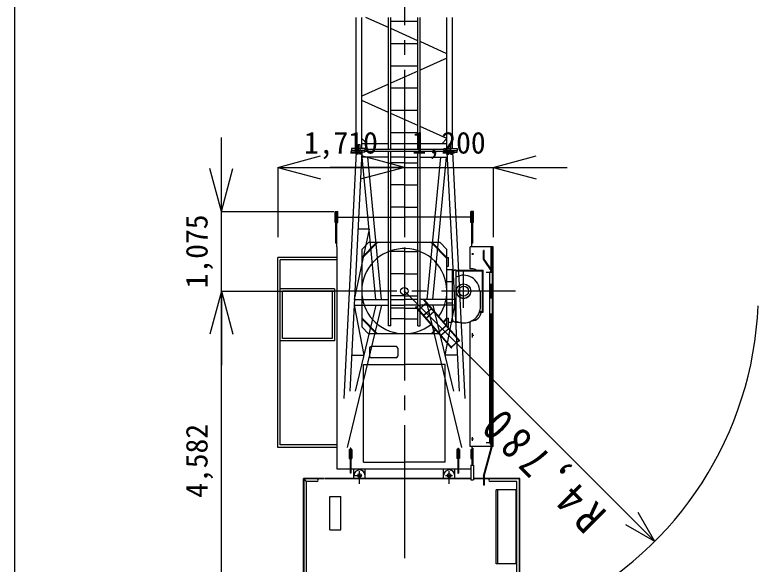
# Model space of a CAD drawing. Units: millimetres, scale not verified. Extents: x -1018044 to 39892, y -408708 to 2166079.
# Drawn here: x -40934 to -30900, y -13644 to -6225 of the extents above; entities that cross this region are included whole.
import ezdxf
from ezdxf.enums import TextEntityAlignment as Align

# ---------------------------------------------------------------- set-up
doc = ezdxf.new("R2010")
doc.units = ezdxf.units.MM
doc.header["$LTSCALE"] = 200
doc.header["$PDMODE"] = 32
doc.header["$PDSIZE"] = 100
doc.linetypes.add('CHAIN1', pattern=[8, 5, -1, 1, -1])
doc.linetypes.add('CHAIN2', pattern=[12, 9, -1, 1, -1])
for name, color, linetype in [('0-0', 7, 'Continuous'), ('1-0', 7, 'Continuous'), ('1-1', 4, 'Continuous'), ('1-3', 4, 'Continuous'), ('6-0', 7, 'Continuous')]:
    doc.layers.add(name, color=color, linetype=linetype)
doc.styles.add('ＭＳ ゴシック', font='')
doc.styles.get('ＭＳ ゴシック').set_extended_font_data('MS Gothic')

# ---------------------------------------------------------------- blocks, each defined once
blk = doc.blocks.new('VC-60B')
at = {"layer": '6-0'}
for p, q in [((-17148.9, 1722.5), (-14646.9, 1722.5)), ((-17148.9, 955.5), (-17148.9, 1722.5)), ((-15741.9, 987.5), (-15741.9, 1722.5)), ((-15038.9, 987.5), (-15038.9, 1722.5)), ((-14646.9, 955.5), (-14646.9, 1722.5)), ((-14614.9, 955.5), (-14614.9, 1754.5)), ((-15709.9, 1690.5), (-15070.9, 1690.5)), ((-15709.9, 1019.5), (-15709.9, 1690.5)), ((-15070.9, 987.5), (-15070.9, 1690.5)), ((-19653.4, 1404.5), (-17600.9, 1404.5)), ((-19648.7, 1398.5), (-17606.9, 1398.5)), ((-17640.9, 1364.5), (-17606.9, 1398.5)), ((-17640.9, 1224.5), (-17640.9, 1364.5)), ((-17600.9, 1123.5), (-17600.9, 1404.5)), ((-17606.9, -854.5), (-17606.9, 1114.5)), ((-17600.9, -854.5), (-17600.9, 1114.5)), ((-18292.9, 1050.5), (-17842.9, 1050.5)), ((-17842.9, 1050.5), (-17842.9, 900.5)), ((-15070.9, 1019.5), (-15709.9, 1019.5)), ((-17470.9, 955.5), (-17470.9, -854.5)), ((-14470.9, 955.5), (-17470.9, 955.5)), ((-15038.9, 987.5), (-15741.9, 987.5)), ((-14470.9, 955.5), (-13995.9, 955.5)), ((-14420.9, 967.5), (-13995.9, 967.5)), ((-14420.9, 967.5), (-14420.9, 955.5)), ((-14070.9, 943.5), (-14070.9, 44.5)), ((-15258.4, 351.5), (-17180.9, 814.5)), ((-13195.9, 695), (-16520.8, 862.3)), ((-17600.9, 724.5), (-17470.9, 724.5)), ((-17190.9, 777.5), (-17530.9, 777.5)), ((-17330.9, 765.5), (-17330.9, 753.5)), ((-17210.9, 753.5), (-17330.9, 753.5)), ((-17210.9, 789.5), (-17210.9, 777.5)), ((-17210.9, 765.5), (-17210.9, 753.5)), ((-17190.9, 765.5), (-17190.9, 777.5)), ((-13195.9, 620), (-16420.9, 782.2)), ((-15258.4, 428.7), (-16420.9, 708.7)), ((-15936.9, 757.9), (-15936.9, 592.1)), ((-15258.4, 721.8), (-15936.9, 592.1)), ((-15258.4, 721.8), (-15258.4, 257)), ((-15183.4, 721.8), (-15183.4, 257)), ((-14233.4, 520.3), (-15183.4, 720)), ((-13195.9, 759.5), (-13170.9, 759.5)), ((-13195.9, 578.5), (-13195.9, 759.5)), ((-13145.9, 759.5), (-13170.9, 759.5)), ((-13145.9, 578.5), (-13145.9, 759.5)), ((-15645.9, 407.4), (-15433.8, 619.5)), ((-15645.9, 527.6), (-15554, 619.5)), ((-15645.9, 420.1), (-15446.5, 619.5)), ((-14507.9, 619.5), (-15554, 619.5)), ((-15183.4, 429), (-13260.9, 613.7)), ((-14628.1, 619.5), (-14415.9, 407.4)), ((-14615.3, 619.5), (-14415.9, 420.1)), ((-14507.9, 619.5), (-14415.9, 527.6)), ((-14233.4, 520.3), (-14233.4, 672.2)), ((-13260.9, 257), (-13260.9, 623.2)), ((-13220.9, 694.5), (-13170.9, 694.5)), ((-13220.9, 669.5), (-13220.9, 694.5)), ((-13220.9, 669.5), (-13170.9, 669.5)), ((-13220.9, 644.5), (-13170.9, 644.5)), ((-13220.9, 619.5), (-13220.9, 644.5)), ((-13220.9, 619.5), (-13170.9, 619.5)), ((-13088.4, 669.5), (-13170.9, 669.5)), ((-13088.4, 644.5), (-13170.9, 644.5)), ((-13145.9, 694.5), (-11373.4, 694.5)), ((-13145.9, 619.5), (-11373.4, 619.5)), ((-13088.4, 669.5), (-13088.4, 644.5)), ((-13080.9, 548.8), (-13010.2, 619.5)), ((-13080.9, 257), (-13080.9, 619.5)), ((-12657.6, 257), (-12495.3, 619.5)), ((-12274.7, 257), (-12437, 619.5)), ((-17600.9, 574.5), (-17470.9, 574.5)), ((-17380.9, 594.5), (-17380.9, 44.5)), ((-15840.9, 514.5), (-15950.9, 514.5)), ((-15645.9, -425.2), (-15645.9, 527.6)), ((-15183.4, 353.7), (-13260.9, 538.4)), ((-14415.9, -438.5), (-14415.9, 527.6)), ((-13185.9, -488.5), (-13185.9, 577.5)), ((-13155.9, -488.5), (-13155.9, 577.5)), ((-11511.3, 257), (-11373.4, 564.9)), ((-15970.9, 154.5), (-15970.9, 494.5)), ((-15820.9, 154.5), (-15820.9, 494.5)), ((-15540.5, 257), (-13185.9, 257)), ((-15540.5, 227), (-15540.5, 257)), ((-15540.5, 227), (-13185.9, 227)), ((-15443, 44.5), (-15443, 227)), ((-15302.4, 44.5), (-15302.4, 227)), ((-15258.4, 227), (-15258.4, 44.5)), ((-15183.4, 227), (-15183.4, 44.5)), ((-15135.9, 44.5), (-15135.9, 227)), ((-14835.9, 44.5), (-14835.9, 227)), ((-14535.9, 44.5), (-14535.9, 227)), ((-13935.9, 44.5), (-13935.9, 227)), ((-13635.9, 44.5), (-13635.9, 227)), ((-13335.9, 44.5), (-13335.9, 227)), ((-13260.9, 44.5), (-13260.9, 227)), ((-13155.9, 257), (-11373.4, 257)), ((-13155.9, 227), (-11373.4, 227)), ((-13080.9, -138), (-13080.9, 227)), ((-12930.9, -138), (-12930.9, 227)), ((-12834.5, -138), (-12671.1, 227)), ((-12630.9, -138), (-12630.9, 227)), ((-12330.9, -138), (-12330.9, 227)), ((-12097.9, -138), (-12261.3, 227)), ((-12030.9, -138), (-12030.9, 227)), ((-11730.9, -138), (-11730.9, 227)), ((-11688.1, -138), (-11524.7, 227)), ((-11430.9, -138), (-11430.9, 227)), ((-15840.9, 134.5), (-15950.9, 134.5)), ((-17380.9, -505.5), (-17380.9, 44.5)), ((-15443, 44.5), (-15443, -138)), ((-15302.4, 44.5), (-15302.4, -138)), ((-15258.4, -138), (-15258.4, 44.5)), ((-15183.4, -138), (-15183.4, 44.5)), ((-15135.9, 44.5), (-15135.9, -138)), ((-14835.9, 44.5), (-14835.9, -138)), ((-14535.9, 44.5), (-14535.9, -138)), ((-14070.9, -854.5), (-14070.9, 44.5)), ((-13935.9, 44.5), (-13935.9, -138)), ((-13635.9, 44.5), (-13635.9, -138)), ((-13335.9, 44.5), (-13335.9, -138)), ((-13260.9, 44.5), (-13260.9, -138)), ((-15838.8, -592.9), (-15284.3, -110.7)), ((-15834.9, -597.4), (-15280.4, -115.3)), ((-15540.5, -138), (-13185.9, -138)), ((-15540.5, -138), (-15540.5, -168)), ((-15540.5, -168), (-13185.9, -168)), ((-15318.1, -148.1), (-15227.6, -252.2)), ((-15284.3, -110.7), (-15280.4, -115.3)), ((-15258.4, -632.7), (-15258.4, -168)), ((-15183.4, -632.7), (-15183.4, -168)), ((-13260.9, -168), (-13260.9, -534.1)), ((-13155.9, -138), (-11373.4, -138)), ((-13155.9, -168), (-11373.4, -168)), ((-13080.9, -530.5), (-13080.9, -168)), ((-13010.2, -530.5), (-12847.9, -168)), ((-11922.2, -530.5), (-12084.5, -168)), ((-11863.8, -530.5), (-11701.5, -168)), ((-15258.4, -262.5), (-17180.9, -725.5)), ((-15744.3, -701.6), (-15189.8, -219.4)), ((-15740.4, -706.1), (-15185.9, -223.9)), ((-15388.6, -303.2), (-15435, -249.9)), ((-15434.8, -250.1), (-15344.8, -353.6)), ((-15350.9, -270.4), (-15397.2, -217.1)), ((-15397.1, -217.3), (-15307.1, -320.8)), ((-15189.8, -219.4), (-15185.9, -223.9)), ((-15183.4, -264.6), (-13260.9, -449.3)), ((-15258.4, -339.6), (-16420.9, -619.6)), ((-15645.9, -318.3), (-15588.8, -375.5)), ((-15645.9, -331.1), (-15595.6, -381.4)), ((-15183.4, -339.9), (-13260.9, -524.6)), ((-14628.1, -530.5), (-14415.9, -318.3)), ((-14615.3, -530.5), (-14415.9, -331.1)), ((-17600.9, -485.5), (-17470.9, -485.5)), ((-15664.9, -449.9), (-15574.5, -553.9)), ((-15627.2, -417.1), (-15536.8, -521.1)), ((-15489.3, -487.7), (-15446.5, -530.5)), ((-15482.4, -481.8), (-15433.8, -530.5)), ((-14415.9, -438.5), (-14507.9, -530.5)), ((-13195.9, -489.5), (-13195.9, -670.5)), ((-13145.9, -489.5), (-13145.9, -670.5)), ((-13080.9, -459.7), (-13010.2, -530.5)), ((-13195.9, -530.9), (-16420.9, -693.1)), ((-15936.9, -668.8), (-15936.9, -503)), ((-15258.4, -632.7), (-15936.9, -503)), ((-15838.8, -592.9), (-15834.9, -597.4)), ((-15737.3, -694.3), (-15827.3, -590.9)), ((-15554, -544), (-15554, -549.5)), ((-15554, -549.5), (-15434, -549.5)), ((-15538.4, -530.5), (-14507.9, -530.5)), ((-15490.9, -549.5), (-15490.9, -600.5)), ((-15490.9, -549.5), (-15490.9, -600.5)), ((-14780.9, -600.5), (-15490.9, -600.5)), ((-15434, -530.5), (-15434, -549.5)), ((-15230.9, -530.5), (-15230.9, -600.5)), ((-14940.9, -530.5), (-14940.9, -600.5)), ((-14780.9, -530.5), (-14780.9, -600.5)), ((-14615.5, -530.5), (-14615.5, -549.5)), ((-13220.9, -530.5), (-13220.9, -555.5)), ((-13220.9, -530.5), (-13170.9, -530.5)), ((-13220.9, -555.5), (-13170.9, -555.5)), ((-13220.9, -580.5), (-13220.9, -605.5)), ((-13220.9, -580.5), (-13170.9, -580.5)), ((-13088.4, -555.5), (-13170.9, -555.5)), ((-13088.4, -580.5), (-13170.9, -580.5)), ((-13145.9, -530.5), (-11373.4, -530.5)), ((-13088.4, -580.5), (-13088.4, -555.5)), ((-17600.9, -635.5), (-17470.9, -635.5)), ((-17190.9, -688.5), (-17530.9, -688.5)), ((-17210.9, -664.5), (-17330.9, -664.5)), ((-17330.9, -676.5), (-17330.9, -664.5)), ((-17210.9, -676.5), (-17210.9, -664.5)), ((-17210.9, -700.5), (-17210.9, -688.5)), ((-17190.9, -676.5), (-17190.9, -688.5)), ((-13195.9, -606), (-16520.8, -773.2)), ((-15744.3, -701.6), (-15740.4, -706.1)), ((-14785.9, -650.5), (-15490.9, -650.5)), ((-15490.9, -650.5), (-15490.9, -688.4)), ((-15479.9, -659.5), (-15490.9, -659.5)), ((-15070.9, -655.5), (-15070.9, -650.5)), ((-14794.9, -650.5), (-14794.9, -1012.5)), ((-14785.9, -650.5), (-14785.9, -1021.5)), ((-13220.9, -605.5), (-13170.9, -605.5)), ((-13195.9, -670.5), (-13170.9, -670.5)), ((-13145.9, -670.5), (-13170.9, -670.5)), ((-13145.9, -605.5), (-11373.4, -605.5)), ((-17620.9, -854.5), (-17620.9, -890.5)), ((-17420.9, -854.5), (-17620.9, -854.5)), ((-17606.9, -1025.5), (-17606.9, -890.5)), ((-17600.9, -1025.5), (-17600.9, -890.5)), ((-17170.9, -866.5), (-17420.9, -866.5)), ((-17190.9, -878.5), (-17420.9, -878.5)), ((-17210.9, -854.5), (-17210.9, -866.5)), ((-17190.9, -866.5), (-17190.9, -878.5)), ((-17170.9, -1155.5), (-17170.9, -845.5)), ((-17170.9, -845.5), (-15482.6, -845.5)), ((-15490.9, -822.5), (-15490.9, -845.5)), ((-14470.9, -1155.5), (-14470.9, -845.5)), ((-14470.9, -866.5), (-13995.9, -866.5)), ((-14420.9, -878.5), (-14420.9, -866.5)), ((-14420.9, -878.5), (-13995.9, -878.5)), ((-15355.9, -969.2), (-15355.9, -1021.5)), ((-15346.9, -972.5), (-15346.9, -1012.5)), ((-17690.9, -1034.5), (-17690.9, -1025.5)), ((-17570.9, -1025.5), (-17690.9, -1025.5)), ((-17572.1, -1034.5), (-17690.9, -1034.5)), ((-17600.9, -1515.5), (-17600.9, -1034.5)), ((-17572.1, -1034.5), (-17123.3, -1155.1)), ((-17570.9, -1025.5), (-17120.9, -1146.5)), ((-15355.9, -1021.5), (-14785.9, -1021.5)), ((-15346.9, -1012.5), (-14794.9, -1012.5)), ((-14815.9, -1153.9), (-14638.2, -1034.5)), ((-14638.2, -1034.5), (-14520.9, -1034.5)), ((-14520.9, -1034.5), (-14520.9, -1025.5)), ((-17755.9, -1465.5), (-17755.9, -1195.5)), ((-17640.9, -1475.5), (-17640.9, -1114.5)), ((-17170.9, -1146.5), (-14470.9, -1146.5)), ((-17170.9, -1155.5), (-14470.9, -1155.5)), ((-17120.9, -1108.5), (-14820.9, -1108.5)), ((-14820.9, -1142.5), (-17120.9, -1142.5)), ((-18755.9, -1215.5), (-17755.9, -1215.5)), ((-19558.7, -1475.5), (-17640.9, -1475.5)), ((-18755.9, -1465.5), (-17755.9, -1465.5)), ((-19589.2, -1515.5), (-17600.9, -1515.5)), ((-19584.6, -1509.5), (-17606.9, -1509.5))]:
    blk.add_line(p, q, dxfattribs=at)
at = {"layer": '6-0', "color": 2, "linetype": 'CHAIN1'}
blk.add_line((-15070.9, -1455.5), (-15070.9, 1098.6), dxfattribs=at)
at = {"layer": '6-0', "color": 2, "linetype": 'CHAIN2'}
for p, q in [((-17560.9, 717.2), (-17560.9, 619.7)), ((-17672.7, 649.5), (-17502.2, 649.5)), ((-15379.5, -292.9), (-15364.2, -279.6)), ((-15372.4, -283.8), (-15365.4, -291.9)), ((-15602.7, -487), (-15595.7, -480.9)), ((-15602.4, -483.7), (-15598.7, -488)), ((-17672.7, -560.5), (-17502.2, -560.5)), ((-17560.9, -509.4), (-17560.9, -606.9)), ((-15298.3, -755.5), (-14811.3, -755.5)), ((-17094.8, -875.5), (-17043.8, -875.5)), ((-17070.9, -890.9), (-17070.9, -863.9)), ((-15697.5, -875.5), (-15638.7, -875.5)), ((-15670.9, -892.3), (-15670.9, -865.9)), ((-14582.3, -875.5), (-14558.6, -875.5)), ((-14570.9, -892.3), (-14570.9, -865.9)), ((-17120.9, -1155.5), (-17120.9, -1060.2)), ((-14820.9, -1155.5), (-14820.9, -1060.2)), ((-17170.9, -1125.5), (-14470.9, -1125.5))]:
    blk.add_line(p, q, dxfattribs=at)
at = {"layer": '6-0'}
for points in [[(-17180.9, 955.5), (-17180.9, 1754.5), (-14614.9, 1754.5)], [(-19744.9, 1016.4), (-19710.9, 1012.2), (-19622.2, 1364.5), (-17640.9, 1364.5)], [(-17606.9, 1123.5), (-17606.9, 1170.4), (-17606.9, 1398.5)], [(-18292.9, 1050.5), (-18292.9, 900.5), (-17842.9, 900.5)], [(-14145.9, 979.5), (-13995.9, 979.5), (-13995.9, 943.5)], [(-14145.9, 979.5), (-14145.9, 943.5), (-13995.9, 943.5)], [(-17190.9, 765.5), (-17530.9, 765.5), (-17530.9, 777.5)], [(-17210.9, 789.5), (-17330.9, 789.5), (-17330.9, 777.5)], [(-13195.9, 578.5), (-13170.9, 578.5), (-13170.9, 759.5)], [(-13145.9, 578.5), (-13170.9, 578.5), (-13170.9, 759.5)], [(-17380.9, 594.5), (-16060.9, 594.5), (-16060.9, 44.5)], [(-17380.9, -505.5), (-16060.9, -505.5), (-16060.9, 44.5)], [(-13195.9, -489.5), (-13170.9, -489.5), (-13170.9, -670.5)], [(-13145.9, -489.5), (-13170.9, -489.5), (-13170.9, -670.5)], [(-14735.5, -530.5), (-14735.5, -549.5), (-14615.5, -549.5)], [(-17190.9, -676.5), (-17530.9, -676.5), (-17530.9, -688.5)], [(-17210.9, -700.5), (-17330.9, -700.5), (-17330.9, -688.5)], [(-17420.9, -854.5), (-17420.9, -890.5), (-17620.9, -890.5)], [(-17210.9, -854.5), (-17330.9, -854.5), (-17330.9, -866.5)], [(-15298.4, -985.5), (-15070.9, -985.5), (-15070.9, -855.5)], [(-14770.9, -865.5), (-14770.9, -845.5), (-14470.9, -845.5)], [(-14145.9, -890.5), (-13995.9, -890.5), (-13995.9, -854.5)], [(-14145.9, -890.5), (-14145.9, -854.5), (-13995.9, -854.5)], [(-17606.9, -1509.5), (-17606.9, -1400.9), (-17606.9, -1034.5)], [(-14820.9, -1146.5), (-14640.9, -1025.5), (-14520.9, -1025.5)], [(-18755.9, -1465.5), (-18755.9, -1195.5), (-17755.9, -1195.5)]]:
    blk.add_lwpolyline(points, dxfattribs=at)
for centre, radius in [((-17560.9, 649.5), 25), ((-17560.9, -560.5), 25), ((-15070.9, -755.5), 97.5), ((-15070.9, -755.5), 67.5)]:
    blk.add_circle(centre, radius, dxfattribs=at)
for centre, radius, start, end in [((-17623.9, 1224.5), 17, 180, 0), ((-17560.9, 649.5), 75, 270, 90), ((-15070.9, 44.5), 575, 233.78616, 218.73328), ((-15950.9, 494.5), 20, 90, 180), ((-15840.9, 494.5), 20, 0, 90), ((-15950.9, 154.5), 20, 180, 270), ((-15840.9, 154.5), 20, 270, 0), ((-17560.9, -560.5), 75, 270, 90), ((-15440.9, -650.5), 50, 90, 180), ((-14835.9, -650.5), 50, 0, 90), ((-15270.9, -755.5), 230, 152.83716, 263.1832), ((-15070.9, -755.5), 100, 90, 270), ((-15070.9, -755.5), 215, 270, 29.23357), ((-15340.9, -865.5), 130, 181.61859, 263.37399), ((-14900.9, -865.5), 130, 332.20375, 0), ((-17623.9, -1114.5), 17, 0, 180), ((-17120.9, -1125.5), 17, 90, 270), ((-14820.9, -1125.5), 17, 270, 90)]:
    blk.add_arc(centre, radius, start, end, dxfattribs=at)
blk.add_point((-15070.9, 44.5), dxfattribs=at)

msp = doc.modelspace()

# ---------------------------------------------------------------- linework, layer by layer
at = {"layer": '0-0'}
msp.add_line((-40933.6, -28889.2), (-40933.6, 27056.8), dxfattribs=at)
at = {"layer": '1-0', "color": 2, "linetype": 'CHAIN2'}
msp.add_line((-35675.7, -4564.9), (-35675.7, -14781.1), dxfattribs=at)
at = {"layer": '1-1'}
for p, q in [((-38144.3, -8881.1), (-38144.3, -7881.1)), ((-37385.7, -8286), (-36806.1, -8130.7)), ((-35675.7, -8286), (-36255.2, -8130.7)), ((-35675.7, -8286), (-36255.2, -8130.7)), ((-34475.7, -8286), (-33896.1, -8130.7)), ((-38144.3, -8881.1), (-38299.6, -8301.6)), ((-38144.3, -8881.1), (-37989, -8301.6)), ((-37385.7, -8286), (-35675.7, -8286)), ((-37385.7, -8286), (-36806.1, -8441.3)), ((-37385.7, -8286), (-37385.7, -9229.5)), ((-35675.7, -8286), (-36675.7, -8286)), ((-35675.7, -8286), (-36255.2, -8441.3)), ((-35675.7, -8286), (-36255.2, -8441.3)), ((-35675.7, -8286), (-35675.7, -9229.5)), ((-35675.7, -8286), (-34475.7, -8286)), ((-34475.7, -8286), (-33475.7, -8286)), ((-34475.7, -8286), (-33896.1, -8441.3)), ((-34475.7, -8286), (-34475.7, -9229.5)), ((-38144.3, -9956.1), (-38144.3, -8881.1)), ((-38144.3, -8881.1), (-36626.5, -8881.1)), ((-38144.3, -9956.1), (-38299.6, -10535.7)), ((-38144.3, -9956.1), (-38299.6, -10535.7)), ((-38144.3, -14538.6), (-38144.3, -9956.1)), ((-38144.3, -9956.1), (-37989, -10535.7)), ((-38144.3, -9956.1), (-36626.5, -9956.1)), ((-38144.3, -9956.1), (-38144.3, -10956.1)), ((-38144.3, -9956.1), (-37989, -10535.7))]:
    msp.add_line(p, q, dxfattribs=at)
at = {"layer": '1-3'}
for p, q in [((-35675.7, -9956.1), (-32295.7, -13336.1)), ((-32295.7, -13336.1), (-32520.7, -12946.4)), ((-32295.7, -13336.1), (-32685.4, -13111.1))]:
    msp.add_line(p, q, dxfattribs=at)
at = {"layer": '1-3', "color": 7}
msp.add_arc((-35675.7, -9956.1), 4780, 236.04393, 357.6088, dxfattribs=at)

# ---------------------------------------------------------------- block references
at = {"layer": '1-3', "rotation": 90}
msp.add_blockref('VC-60B', (-35631.1, 5114.8), dxfattribs=at)

# ---------------------------------------------------------------- texts
at = {"layer": '1-1', "style": 'ＭＳ ゴシック'}
for s, p in [('1,710', (-37030.7, -8186)), ('1,200', (-35575.7, -8186))]:
    msp.add_text(s, height=293.3, dxfattribs=at).set_placement(p, align=Align.BOTTOM_LEFT)
for s, p in [('1,075', (-38244.3, -9918.6)), ('4,582', (-38244.3, -12747.4))]:
    msp.add_text(s, height=293.3, rotation=90, dxfattribs=at).set_placement(p, align=Align.BOTTOM_LEFT)
at = {"layer": '1-3', "color": 7, "insert": (-32842.4, -12869.4), "char_height": 439.9, "attachment_point": 7, "rotation": 135, "style": 'ＭＳ ゴシック'}
msp.add_mtext('\\T1.39;\\W0.85;R4,780', dxfattribs=at)

doc.saveas('drawing.dxf')
